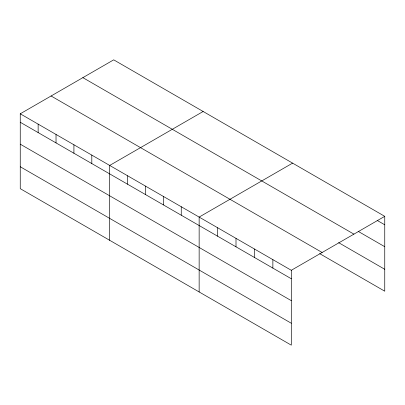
<?xml version="1.0" encoding="UTF-8"?>
<svg xmlns="http://www.w3.org/2000/svg" width="405" height="405" viewBox="0 0 405 405"><rect width="100%" height="100%" fill="white"/><g stroke="black" fill="none" stroke-linecap="round" stroke-linejoin="round"><path stroke-width="0.61" d="M20.25 113.8L291.301 270.287L291.301 345.156L20.25 188.664L20.25 113.8L113.699 59.844L384.75 216.336L384.75 291.2L319.697 253.646M203.148 111.486L109.694 165.437L109.694 240.307M292.592 163.129L199.144 217.08L199.144 291.949M291.301 270.287L384.75 216.336M377.161 220.411L384.75 224.79M358.187 231.371L384.75 246.706M82.863 77.649L353.909 234.141M338.671 242.681L384.75 269.284M51.091 95.995L322.137 252.482M20.25 122.254L291.301 278.746M20.25 144.17L291.301 300.662M20.25 166.749L291.301 323.241M272.869 259.645L272.869 268.105M254.436 249.004L254.436 257.464M236.004 238.363L236.004 246.822M217.576 227.721L217.576 236.181M181.253 206.752L181.253 215.212M163.362 196.425L163.362 204.879M145.476 186.097L145.476 194.552M127.585 175.77L127.585 184.224M91.808 155.11L91.808 163.569M73.918 144.782L73.918 153.242M56.027 134.455L56.027 142.914M38.141 124.127L38.141 132.582"/></g></svg>
